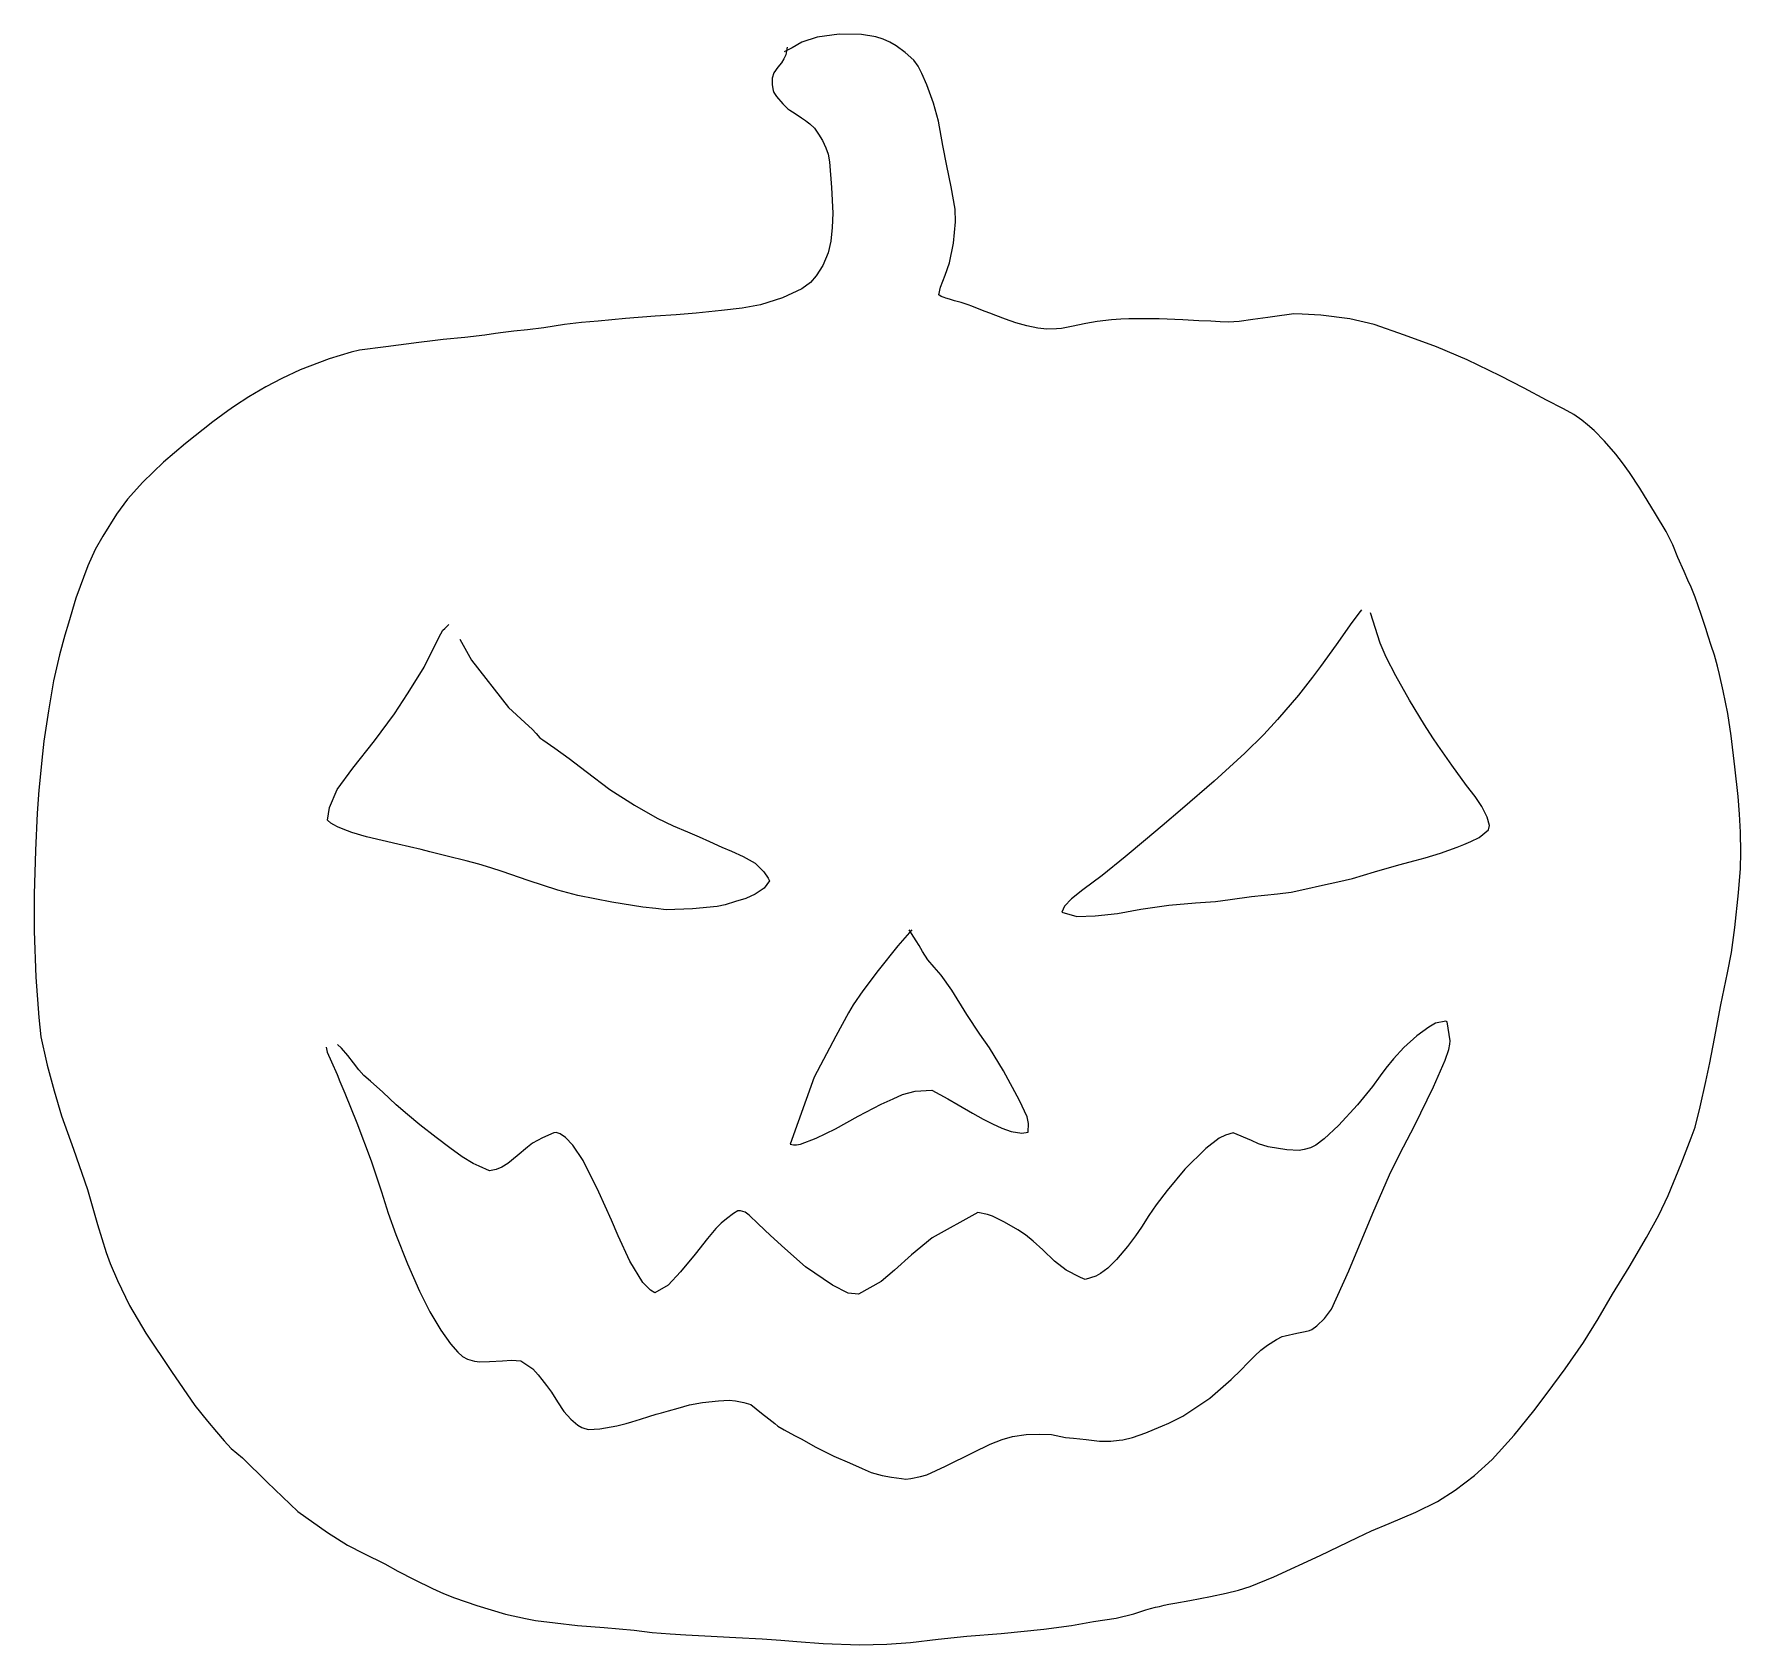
# Model space of a CAD drawing. Extents: x 1.9 to 76.3, y 26.4 to 96.6.
import ezdxf

# ---------------------------------------------------------------- set-up
doc = ezdxf.new("R2010")
doc.units = 0

msp = doc.modelspace()

# ---------------------------------------------------------------- linework, layer by layer
at = {"layer": 'Layer 1'}
for p, q in [((34.7153, 96.0516), (34.6978, 95.885)), ((35.3655, 96.2624), (34.9334, 96.025)), ((36.0265, 96.4771), (35.3655, 96.2624)), ((36.9866, 96.6163), (36.0265, 96.4771)), ((37.9637, 96.5991), (36.9866, 96.6163)), ((38.5862, 96.4997), (37.9637, 96.5991)), ((38.9063, 96.3993), (38.5862, 96.4997)), ((39.197, 96.2677), (38.9063, 96.3993)), ((39.4724, 96.1108), (39.197, 96.2677)), ((39.8647, 95.8215), (39.4724, 96.1108)), ((34.4692, 95.3708), (34.308, 95.177)), ((34.573, 95.5382), (34.4692, 95.3708)), ((34.6546, 95.7098), (34.573, 95.5382)), ((34.9334, 96.025), (34.5951, 95.843)), ((34.6806, 95.8069), (34.6546, 95.7098)), ((34.6978, 95.885), (34.6806, 95.8069)), ((40.2434, 95.4826), (39.8647, 95.8215)), ((40.4337, 95.2131), (40.2434, 95.4826)), ((34.1443, 94.9311), (34.0597, 94.6991)), ((34.0597, 94.6991), (34.0602, 94.4039)), ((34.308, 95.177), (34.1443, 94.9311)), ((40.5954, 94.9046), (40.4337, 95.2131)), ((40.8133, 94.4048), (40.5954, 94.9046)), ((34.0602, 94.4039), (34.1088, 94.1562)), ((34.1088, 94.1562), (34.1418, 94.0737)), ((34.1418, 94.0737), (34.2536, 93.8951)), ((34.2536, 93.8951), (34.5248, 93.5745)), ((41.107, 93.6072), (40.8133, 94.4048)), ((34.5248, 93.5745), (34.746, 93.364)), ((34.746, 93.364), (34.8392, 93.303)), ((34.8392, 93.303), (35.0621, 93.15)), ((35.0621, 93.15), (35.3427, 92.9584)), ((41.3165, 92.8148), (41.107, 93.6072)), ((35.3427, 92.9584), (35.5128, 92.8444)), ((35.5128, 92.8444), (35.5986, 92.7848)), ((35.5986, 92.7848), (35.7132, 92.6979)), ((35.7132, 92.6979), (35.9096, 92.5077)), ((35.9096, 92.5077), (36.0917, 92.2557)), ((41.5106, 91.7508), (41.3165, 92.8148)), ((36.0917, 92.2557), (36.2579, 91.9814)), ((36.2579, 91.9814), (36.4058, 91.6588)), ((36.4058, 91.6588), (36.5063, 91.3856)), ((41.6853, 90.8725), (41.5106, 91.7508)), ((36.5063, 91.3856), (36.5729, 91.0526)), ((36.5729, 91.0526), (36.6604, 89.9259)), ((41.8778, 89.9485), (41.6853, 90.8725)), ((36.6604, 89.9259), (36.7134, 88.7999)), ((42.0502, 88.9748), (41.8778, 89.9485)), ((36.7134, 88.7999), (36.6829, 88.1824)), ((42.0632, 88.4228), (42.0502, 88.9748)), ((36.6829, 88.1824), (36.6203, 87.5908)), ((41.9698, 87.4906), (42.0632, 88.4228)), ((36.6203, 87.5908), (36.5029, 87.0763)), ((41.8005, 86.6366), (41.9698, 87.4906)), ((36.2779, 86.5206), (35.9904, 86.0699)), ((36.5029, 87.0763), (36.2779, 86.5206)), ((41.6088, 86.101), (41.8005, 86.6366)), ((35.7321, 85.7832), (35.3537, 85.5123)), ((35.9904, 86.0699), (35.7321, 85.7832)), ((41.4138, 85.5724), (41.6088, 86.101)), ((34.5222, 85.1171), (33.5593, 84.8078)), ((35.3537, 85.5123), (34.5222, 85.1171)), ((41.332, 85.2492), (41.4138, 85.5724)), ((41.4401, 85.1742), (41.332, 85.2492)), ((41.5654, 85.1307), (41.4401, 85.1742)), ((41.6481, 85.0968), (41.5654, 85.1307)), ((41.805, 85.0497), (41.6481, 85.0968)), ((42.0251, 84.9842), (41.805, 85.0497)), ((42.3042, 84.9114), (42.0251, 84.9842)), ((42.615, 84.8138), (42.3042, 84.9114)), ((27.6606, 84.2084), (26.4758, 84.0969)), ((28.9644, 84.3139), (27.6606, 84.2084)), ((29.8786, 84.3695), (28.9644, 84.3139)), ((30.7509, 84.4393), (29.8786, 84.3695)), ((31.8527, 84.5555), (30.7509, 84.4393)), ((32.7561, 84.6687), (31.8527, 84.5555)), ((33.5593, 84.8078), (32.7561, 84.6687)), ((42.7823, 84.7505), (42.615, 84.8138)), ((43.0222, 84.6481), (42.7823, 84.7505)), ((43.3612, 84.5095), (43.0222, 84.6481)), ((43.5641, 84.4373), (43.3612, 84.5095)), ((43.8274, 84.3467), (43.5641, 84.4373)), ((44.2451, 84.1881), (43.8274, 84.3467)), ((44.6932, 84.0249), (44.2451, 84.1881)), ((48.8648, 84.1539), (48.2461, 84.0757)), ((49.2714, 84.1889), (48.8648, 84.1539)), ((49.6222, 84.1898), (49.2714, 84.1889)), ((50.1164, 84.196), (49.6222, 84.1898)), ((50.9411, 84.1982), (50.1164, 84.196)), ((51.974, 84.1565), (50.9411, 84.1982)), ((52.6714, 84.1076), (51.974, 84.1565)), ((55.0316, 84.1604), (54.4401, 84.0845)), ((55.6926, 84.2572), (55.0316, 84.1604)), ((56.1898, 84.3213), (55.6926, 84.2572)), ((56.5178, 84.371), (56.1898, 84.3213)), ((56.822, 84.4079), (56.5178, 84.371)), ((57.1833, 84.4074), (56.822, 84.4079)), ((58.0023, 84.3546), (57.1833, 84.4074)), ((59.2638, 84.1982), (58.0023, 84.3546)), ((60.3312, 83.9476), (59.2638, 84.1982)), ((21.5366, 83.4834), (20.6558, 83.382)), ((21.9899, 83.5525), (21.5366, 83.4834)), ((22.3319, 83.6022), (21.9899, 83.5525)), ((22.7914, 83.6564), (22.3319, 83.6022)), ((23.3962, 83.7196), (22.7914, 83.6564)), ((24.1015, 83.8079), (23.3962, 83.7196)), ((25.0136, 83.9428), (24.1015, 83.8079)), ((25.7443, 84.0348), (25.0136, 83.9428)), ((26.4758, 84.0969), (25.7443, 84.0348)), ((45.1778, 83.8878), (44.6932, 84.0249)), ((45.6488, 83.7848), (45.1778, 83.8878)), ((46.0516, 83.7441), (45.6488, 83.7848)), ((46.4656, 83.7535), (46.0516, 83.7441)), ((46.6877, 83.7755), (46.4656, 83.7535)), ((47.1223, 83.8661), (46.6877, 83.7755)), ((47.7497, 83.9936), (47.1223, 83.8661)), ((48.2461, 84.0757), (47.7497, 83.9936)), ((53.1972, 84.0901), (52.6714, 84.1076)), ((53.605, 84.0676), (53.1972, 84.0901)), ((53.9752, 84.058), (53.605, 84.0676)), ((54.4401, 84.0845), (53.9752, 84.058)), ((61.6537, 83.4828), (60.3312, 83.9476)), ((63.049, 82.9799), (61.6537, 83.4828)), ((15.7014, 82.74), (14.7441, 82.4482)), ((16.0686, 82.8244), (15.7014, 82.74)), ((17.2074, 82.9802), (16.0686, 82.8244)), ((18.6543, 83.1619), (17.2074, 82.9802)), ((19.2461, 83.2404), (18.6543, 83.1619)), ((19.7149, 83.2923), (19.2461, 83.2404)), ((20.6558, 83.382), (19.7149, 83.2923)), ((64.387, 82.4089), (63.049, 82.9799)), ((13.4767, 81.9752), (12.6737, 81.5922)), ((14.7441, 82.4482), (13.4767, 81.9752)), ((65.8218, 81.7121), (64.387, 82.4089)), ((11.9795, 81.225), (11.2302, 80.7921)), ((12.6737, 81.5922), (11.9795, 81.225)), ((66.8725, 81.1663), (65.8218, 81.7121)), ((67.8411, 80.6504), (66.8725, 81.1663)), ((11.2302, 80.7921), (10.6161, 80.3846)), ((68.5797, 80.2748), (67.8411, 80.6504)), ((9.67316, 79.7022), (8.48162, 78.7607)), ((10.3268, 80.1853), (9.67316, 79.7022)), ((10.6161, 80.3846), (10.3268, 80.1853)), ((69.0355, 80.0264), (68.5797, 80.2748)), ((69.3817, 79.7753), (69.0355, 80.0264)), ((69.6259, 79.5746), (69.3817, 79.7753)), ((69.9168, 79.3181), (69.6259, 79.5746)), ((70.3752, 78.8544), (69.9168, 79.3181)), ((8.48162, 78.7607), (7.51896, 77.9394)), ((70.8645, 78.2879), (70.3752, 78.8544)), ((71.1572, 77.914), (70.8645, 78.2879)), ((7.51896, 77.9394), (6.61387, 77.0699)), ((71.4603, 77.4957), (71.1572, 77.914)), ((71.9119, 76.8162), (71.4603, 77.4957)), ((6.61387, 77.0699), (5.93739, 76.3321)), ((72.5982, 75.6887), (71.9119, 76.8162)), ((5.93739, 76.3321), (5.46608, 75.676)), ((5.46608, 75.676), (4.86805, 74.7099)), ((73.0611, 74.9176), (72.5982, 75.6887)), ((4.86805, 74.7099), (4.53107, 74.1294)), ((73.1658, 74.719), (73.0611, 74.9176)), ((73.3478, 74.3318), (73.1658, 74.719)), ((4.53107, 74.1294), (4.20934, 73.4165)), ((73.5767, 73.7916), (73.3478, 74.3318)), ((73.8408, 73.1693), (73.5767, 73.7916)), ((4.20934, 73.4165), (3.68921, 72.0127)), ((74.013, 72.7903), (73.8408, 73.1693)), ((74.1535, 72.4891), (74.013, 72.7903)), ((74.3302, 72.048), (74.1535, 72.4891)), ((3.68921, 72.0127), (3.36578, 70.9259)), ((59.7763, 71.4985), (59.7094, 71.4305)), ((74.589, 71.295), (74.3302, 72.048)), ((3.36578, 70.9259), (3.21479, 70.3953)), ((19.7818, 70.6843), (19.9678, 70.8593)), ((59.3521, 70.9496), (58.6745, 69.9711)), ((59.7094, 71.4305), (59.3521, 70.9496)), ((60.5849, 70.055), (60.1709, 71.3729)), ((74.7857, 70.6832), (74.589, 71.295)), ((3.21479, 70.3953), (2.98196, 69.5368)), ((19.2839, 69.7942), (19.6079, 70.4616)), ((19.6079, 70.4616), (19.7059, 70.62)), ((19.7059, 70.62), (19.7818, 70.6843)), ((20.4419, 70.2178), (20.9493, 69.3085)), ((60.8521, 69.4431), (60.5849, 70.055)), ((74.889, 70.3465), (74.7857, 70.6832)), ((75.0262, 69.9517), (74.889, 70.3465)), ((2.98196, 69.5368), (2.7178, 68.4096)), ((18.8784, 69.0034), (19.2839, 69.7942)), ((20.9493, 69.3085), (22.5684, 67.2446)), ((58.6745, 69.9711), (57.9865, 69.0277)), ((61.2639, 68.6196), (60.8521, 69.4431)), ((75.1659, 69.5289), (75.0262, 69.9517)), ((75.3053, 69.0387), (75.1659, 69.5289)), ((18.5488, 68.4666), (18.8784, 69.0034)), ((57.6382, 68.5581), (57.0204, 67.7757)), ((57.9865, 69.0277), (57.6382, 68.5581)), ((61.8693, 67.5584), (61.2639, 68.6196)), ((75.3945, 68.6783), (75.3053, 69.0387)), ((75.5556, 67.9739), (75.3945, 68.6783)), ((2.7178, 68.4096), (2.49851, 67.1029)), ((17.5867, 66.9615), (18.1593, 67.8432)), ((18.1593, 67.8432), (18.5488, 68.4666)), ((57.0204, 67.7757), (56.1128, 66.7154)), ((75.7552, 66.9807), (75.5556, 67.9739)), ((2.49851, 67.1029), (2.30011, 65.7728)), ((22.5684, 67.2446), (23.2791, 66.5831)), ((62.5263, 66.4871), (61.8693, 67.5584)), ((16.7262, 65.7824), (17.5867, 66.9615)), ((23.2791, 66.5831), (23.456, 66.4214)), ((23.456, 66.4214), (23.6017, 66.2972)), ((23.6017, 66.2972), (23.7687, 66.1024)), ((56.1128, 66.7154), (55.5069, 66.0691)), ((62.8777, 65.9246), (62.5263, 66.4871)), ((75.8946, 66.0062), (75.7552, 66.9807)), ((2.30011, 65.7728), (2.20613, 64.9374)), ((15.7706, 64.5897), (16.7262, 65.7824)), ((23.7687, 66.1024), (23.9316, 65.9136)), ((23.9316, 65.9136), (24.0625, 65.8298)), ((24.0625, 65.8298), (24.5835, 65.466)), ((55.5069, 66.0691), (54.6833, 65.2563)), ((63.1082, 65.5964), (62.8777, 65.9246)), ((63.7127, 64.721), (63.1082, 65.5964)), ((76.0557, 64.6549), (75.8946, 66.0062)), ((2.20613, 64.9374), (2.15561, 64.3535)), ((24.5835, 65.466), (25.2115, 65.0187)), ((25.2115, 65.0187), (25.95, 64.4529)), ((54.6833, 65.2563), (53.3456, 64.0338)), ((2.15561, 64.3535), (2.08026, 63.6288)), ((15.0946, 63.6708), (15.7706, 64.5897)), ((25.95, 64.4529), (26.9827, 63.668)), ((53.3456, 64.0338), (51.9701, 62.8391)), ((64.3565, 63.8376), (63.7127, 64.721)), ((76.1991, 63.3561), (76.0557, 64.6549)), ((2.08026, 63.6288), (1.99757, 62.63)), ((14.7619, 62.8744), (15.0946, 63.6708)), ((26.9827, 63.668), (28.0605, 62.9749)), ((64.7358, 63.3525), (64.3565, 63.8376)), ((65.0203, 62.9164), (64.7358, 63.3525)), ((76.2677, 62.591), (76.1991, 63.3561)), ((1.99757, 62.63), (1.92617, 60.9996)), ((14.6628, 62.3308), (14.7619, 62.8744)), ((28.0605, 62.9749), (29.046, 62.42)), ((51.9701, 62.8391), (51.0771, 62.0765)), ((65.2506, 62.4556), (65.0203, 62.9164)), ((76.3044, 61.8), (76.2677, 62.591)), ((14.8136, 62.1973), (14.6628, 62.3308)), ((14.942, 62.118), (14.8136, 62.1973)), ((15.1057, 62.0401), (14.942, 62.118)), ((15.3582, 61.9357), (15.1057, 62.0401)), ((15.7232, 61.7907), (15.3582, 61.9357)), ((29.046, 62.42), (29.7437, 62.0796)), ((29.7437, 62.0796), (30.3677, 61.8107)), ((30.3677, 61.8107), (30.8754, 61.601)), ((51.0771, 62.0765), (50.3507, 61.4754)), ((64.9116, 61.5725), (65.3149, 61.9035)), ((65.3491, 62.0901), (65.2506, 62.4556)), ((65.3149, 61.9035), (65.3491, 62.0901)), ((76.321, 60.9152), (76.3044, 61.8)), ((16.3768, 61.6002), (15.7232, 61.7907)), ((17.7362, 61.2835), (16.3768, 61.6002)), ((18.7607, 61.0481), (17.7362, 61.2835)), ((30.8754, 61.601), (31.3371, 61.3941)), ((31.3371, 61.3941), (31.8631, 61.1525)), ((31.8631, 61.1525), (32.2949, 60.9694)), ((50.3507, 61.4754), (49.4636, 60.7205)), ((63.216, 60.8887), (63.9402, 61.1472)), ((63.9402, 61.1472), (64.2295, 61.2612)), ((64.2295, 61.2612), (64.5481, 61.3967)), ((64.5481, 61.3967), (64.9116, 61.5725)), ((1.92617, 60.9996), (1.87198, 59.0999)), ((19.1392, 60.9462), (18.7607, 61.0481)), ((19.8845, 60.7577), (19.1392, 60.9462)), ((20.7174, 60.5514), (19.8845, 60.7577)), ((21.268, 60.4078), (20.7174, 60.5514)), ((21.7921, 60.2489), (21.268, 60.4078)), ((32.2949, 60.9694), (32.8024, 60.743)), ((32.8024, 60.743), (33.3296, 60.4461)), ((33.3296, 60.4461), (33.7007, 60.0685)), ((49.4636, 60.7205), (48.4649, 59.9181)), ((60.3467, 60.0677), (61.4008, 60.3753)), ((61.4008, 60.3753), (62.1171, 60.565)), ((62.1171, 60.565), (62.5562, 60.6779)), ((62.5562, 60.6779), (63.216, 60.8887)), ((76.2987, 60.2232), (76.321, 60.9152)), ((22.2919, 60.081), (21.7921, 60.2489)), ((23.4199, 59.698), (22.2919, 60.081)), ((24.7187, 59.2721), (23.4199, 59.698)), ((33.7007, 60.0685), (33.8946, 59.8013)), ((33.9519, 59.6748), (33.7233, 59.3675)), ((33.8946, 59.8013), (33.9519, 59.6748)), ((48.4649, 59.9181), (47.6145, 59.282)), ((58.0692, 59.4984), (58.7448, 59.6438)), ((58.7448, 59.6438), (59.3789, 59.788)), ((59.3789, 59.788), (60.3467, 60.0677)), ((76.2141, 59.1578), (76.2987, 60.2232)), ((1.87198, 59.0999), (1.87283, 57.4879)), ((25.5854, 59.0446), (24.7187, 59.2721)), ((27.075, 58.7537), (25.5854, 59.0446)), ((32.9144, 58.9114), (32.4637, 58.774)), ((33.331, 59.0977), (32.9144, 58.9114)), ((33.7233, 59.3675), (33.331, 59.0977)), ((47.1189, 58.8922), (46.8189, 58.5747)), ((47.6145, 59.282), (47.1189, 58.8922)), ((53.4001, 58.783), (54.0489, 58.8694)), ((54.0489, 58.8694), (54.9718, 58.9969)), ((54.9718, 58.9969), (56.1083, 59.118)), ((56.1083, 59.118), (56.706, 59.1877)), ((56.706, 59.1877), (57.2942, 59.3156)), ((57.2942, 59.3156), (58.0692, 59.4984)), ((76.0611, 57.6375), (76.2141, 59.1578)), ((28.4175, 58.5361), (27.075, 58.7537)), ((28.9882, 58.4681), (28.4175, 58.5361)), ((29.4374, 58.4215), (28.9882, 58.4681)), ((30.5844, 58.4585), (29.4374, 58.4215)), ((31.6628, 58.5564), (30.5844, 58.4585)), ((32.0093, 58.6385), (31.6628, 58.5564)), ((32.4637, 58.774), (32.0093, 58.6385)), ((46.8189, 58.5747), (46.7007, 58.3125)), ((46.7007, 58.3125), (47.3614, 58.1274)), ((47.3614, 58.1274), (48.1553, 58.1474)), ((48.1553, 58.1474), (49.1227, 58.2592)), ((49.1227, 58.2592), (50.1429, 58.4435)), ((50.1429, 58.4435), (51.3706, 58.6224)), ((51.3706, 58.6224), (52.5345, 58.7212)), ((52.5345, 58.7212), (53.4001, 58.783)), ((1.87283, 57.4879), (1.94818, 55.485)), ((40.1636, 57.5393), (39.541, 56.8399)), ((40.2437, 57.222), (40.0436, 57.5449)), ((75.9107, 56.5515), (76.0611, 57.6375)), ((39.541, 56.8399), (38.6828, 55.768)), ((40.3484, 57.0685), (40.2437, 57.222)), ((40.4729, 56.865), (40.3484, 57.0685)), ((40.6211, 56.6037), (40.4729, 56.865)), ((40.8578, 56.2396), (40.6211, 56.6037)), ((41.1257, 55.9159), (40.8578, 56.2396)), ((41.4415, 55.564), (41.1257, 55.9159)), ((75.7326, 55.6704), (75.9107, 56.5515)), ((1.94818, 55.485), (2.07264, 53.7183)), ((38.6828, 55.768), (38.0255, 54.8804)), ((41.8961, 54.9118), (41.4415, 55.564)), ((75.4489, 54.2638), (75.7326, 55.6704)), ((38.0255, 54.8804), (37.6041, 54.2638)), ((42.5625, 53.8447), (41.8961, 54.9118)), ((2.07264, 53.7183), (2.17113, 52.8815)), ((37.3947, 53.9288), (36.8421, 52.9009)), ((37.6041, 54.2638), (37.3947, 53.9288)), ((43.1232, 52.9898), (42.5625, 53.8447)), ((75.1712, 52.8047), (75.4489, 54.2638)), ((2.17113, 52.8815), (2.25185, 52.4855)), ((36.8421, 52.9009), (35.9037, 51.1136)), ((43.5398, 52.3932), (43.1232, 52.9898)), ((62.1814, 52.9136), (61.6232, 52.4133)), ((62.7131, 53.2992), (62.1814, 52.9136)), ((63.0032, 53.4665), (62.7131, 53.2992)), ((63.4494, 53.5515), (63.0032, 53.4665)), ((63.505, 53.532), (63.4494, 53.5515)), ((63.6405, 52.696), (63.505, 53.532)), ((2.25185, 52.4855), (2.32523, 52.1689)), ((2.32523, 52.1689), (2.44461, 51.6411)), ((14.6041, 52.4186), (14.6549, 52.2005)), ((14.6549, 52.2005), (14.8378, 51.7864)), ((15.2758, 52.3867), (15.1073, 52.5473)), ((15.5538, 52.0625), (15.2758, 52.3867)), ((44.1607, 51.3961), (43.5398, 52.3932)), ((61.6232, 52.4133), (61.164, 51.9166)), ((63.4252, 51.861), (63.5857, 52.3292)), ((63.5857, 52.3292), (63.6284, 52.5561)), ((63.6284, 52.5561), (63.6405, 52.696)), ((74.9706, 51.7379), (75.1712, 52.8047)), ((2.44461, 51.6411), (2.74941, 50.5122)), ((14.8378, 51.7864), (15.087, 51.2353)), ((15.8039, 51.7365), (15.5538, 52.0625)), ((16.037, 51.441), (15.8039, 51.7365)), ((16.2532, 51.191), (16.037, 51.441)), ((44.8485, 50.1038), (44.1607, 51.3961)), ((60.8377, 51.5124), (60.5891, 51.1689)), ((61.164, 51.9166), (60.8377, 51.5124)), ((62.9118, 50.6962), (63.4252, 51.861)), ((74.7933, 50.9296), (74.9706, 51.7379)), ((15.087, 51.2353), (15.212, 50.9327)), ((15.212, 50.9327), (15.4189, 50.4199)), ((16.5481, 50.948), (16.2532, 51.191)), ((17.0753, 50.4566), (16.5481, 50.948)), ((35.9037, 51.1136), (34.8522, 48.1935)), ((60.253, 50.7024), (59.5988, 49.91)), ((60.5891, 51.1689), (60.253, 50.7024)), ((62.0835, 48.9953), (62.9118, 50.6962)), ((74.541, 49.827), (74.7933, 50.9296)), ((2.74941, 50.5122), (3.06578, 49.4316)), ((15.4189, 50.4199), (15.9486, 49.1231)), ((17.6713, 49.9105), (17.0753, 50.4566)), ((18.161, 49.4892), (17.6713, 49.9105)), ((37.8152, 49.4147), (38.8177, 49.9342)), ((38.8177, 49.9342), (39.342, 50.1772)), ((39.342, 50.1772), (39.7566, 50.3525)), ((39.7566, 50.3525), (40.3005, 50.506)), ((40.3005, 50.506), (41.0308, 50.5421)), ((41.0308, 50.5421), (41.7231, 50.1772)), ((41.7231, 50.1772), (42.1795, 49.9088)), ((42.1795, 49.9088), (42.8052, 49.5493)), ((45.1818, 49.3909), (44.8485, 50.1038)), ((59.5988, 49.91), (58.7665, 49.0083)), ((3.06578, 49.4316), (3.58648, 47.9717)), ((18.6944, 49.0348), (18.161, 49.4892)), ((36.824, 48.8609), (37.8152, 49.4147)), ((42.8052, 49.5493), (43.2641, 49.2857)), ((43.2641, 49.2857), (43.6736, 49.0768)), ((45.2464, 49.0983), (45.1818, 49.3909)), ((74.3209, 48.9371), (74.541, 49.827)), ((15.9486, 49.1231), (16.5786, 47.4625)), ((19.4138, 48.4864), (18.6944, 49.0348)), ((20.0056, 48.0332), (19.4138, 48.4864)), ((24.0538, 48.467), (23.6177, 48.2434)), ((24.5389, 48.6905), (24.0538, 48.467)), ((24.6479, 48.6981), (24.5389, 48.6905)), ((24.813, 48.6391), (24.6479, 48.6981)), ((25.0568, 48.4892), (24.813, 48.6391)), ((25.3749, 48.1463), (25.0568, 48.4892)), ((35.3017, 48.1997), (35.9904, 48.4551)), ((35.9904, 48.4551), (36.824, 48.8609)), ((43.6736, 49.0768), (44.0907, 48.8869)), ((44.0907, 48.8869), (44.496, 48.7517)), ((44.496, 48.7517), (44.9546, 48.6772)), ((44.9546, 48.6772), (45.2312, 48.7091)), ((45.2312, 48.7091), (45.2464, 49.0983)), ((53.5598, 48.4551), (52.9861, 48.0069)), ((53.8344, 48.579), (53.5598, 48.4551)), ((54.1765, 48.6927), (53.8344, 48.579)), ((54.98, 48.351), (54.1765, 48.6927)), ((58.1437, 48.4286), (57.7756, 48.1545)), ((58.7665, 49.0083), (58.1437, 48.4286)), ((61.4505, 47.7659), (62.0835, 48.9953)), ((73.7209, 47.3276), (74.1572, 48.4664)), ((74.1572, 48.4664), (74.3209, 48.9371)), ((3.58648, 47.9717), (4.1941, 46.2207)), ((20.5364, 47.642), (20.0056, 48.0332)), ((22.9466, 47.6818), (22.5326, 47.3502)), ((23.3968, 48.0617), (22.9466, 47.6818)), ((23.6177, 48.2434), (23.3968, 48.0617)), ((25.8194, 47.4854), (25.3749, 48.1463)), ((34.8522, 48.1935), (35.0009, 48.165)), ((35.0009, 48.165), (35.1273, 48.1616)), ((35.1273, 48.1616), (35.3017, 48.1997)), ((52.9861, 48.0069), (52.0728, 47.1055)), ((55.276, 48.2124), (54.98, 48.351)), ((55.707, 48.0766), (55.276, 48.2124)), ((56.5189, 47.9499), (55.707, 48.0766)), ((57.0475, 47.918), (56.5189, 47.9499)), ((57.2767, 47.9618), (57.0475, 47.918)), ((57.5541, 48.0312), (57.2767, 47.9618)), ((57.7756, 48.1545), (57.5541, 48.0312)), ((60.9885, 46.8504), (61.4505, 47.7659)), ((16.5786, 47.4625), (17.0183, 46.1189)), ((21.0298, 47.3462), (20.5364, 47.642)), ((21.2891, 47.2263), (21.0298, 47.3462)), ((21.7353, 47.0265), (21.2891, 47.2263)), ((22.0195, 47.0911), (21.7353, 47.0265)), ((22.2676, 47.1899), (22.0195, 47.0911)), ((22.5326, 47.3502), (22.2676, 47.1899)), ((26.508, 46.1039), (25.8194, 47.4854)), ((52.0728, 47.1055), (51.2964, 46.1731)), ((73.1553, 45.956), (73.7209, 47.3276)), ((4.1941, 46.2207), (4.63973, 44.69)), ((51.2964, 46.1731), (50.8146, 45.5476)), ((60.262, 45.181), (60.9885, 46.8504)), ((17.0183, 46.1189), (17.309, 45.1844)), ((27.0609, 44.8726), (26.508, 46.1039)), ((50.8146, 45.5476), (50.5, 45.0814)), ((72.7453, 45.0916), (73.1553, 45.956)), ((4.63973, 44.69), (5.01142, 43.4612)), ((17.309, 45.1844), (17.6437, 44.2466)), ((27.3473, 44.1882), (27.0609, 44.8726)), ((31.8383, 44.743), (31.6134, 44.515)), ((32.0706, 44.9392), (31.8383, 44.743)), ((32.3833, 45.1641), (32.0706, 44.9392)), ((32.5684, 45.2781), (32.3833, 45.1641)), ((32.6892, 45.2829), (32.5684, 45.2781)), ((32.882, 45.2293), (32.6892, 45.2829)), ((33.0682, 45.0907), (32.882, 45.2293)), ((33.456, 44.7148), (33.0682, 45.0907)), ((33.9922, 44.2023), (33.456, 44.7148)), ((43.0417, 45.2115), (41.0438, 44.1075)), ((43.4596, 45.1204), (43.0417, 45.2115)), ((43.6719, 45.0461), (43.4596, 45.1204)), ((44.1996, 44.7854), (43.6719, 45.0461)), ((44.7819, 44.4512), (44.1996, 44.7854)), ((50.5, 45.0814), (50.1796, 44.5774)), ((59.2229, 42.6687), (60.262, 45.181)), ((72.2059, 44.1176), (72.7453, 45.0916)), ((17.6437, 44.2466), (18.1579, 42.9676)), ((27.8612, 43.0864), (27.3473, 44.1882)), ((31.2408, 44.0716), (30.7001, 43.3957)), ((31.6134, 44.515), (31.2408, 44.0716)), ((34.6176, 43.635), (33.9922, 44.2023)), ((41.0438, 44.1075), (40.1497, 43.3692)), ((45.1217, 44.2328), (44.7819, 44.4512)), ((45.4558, 43.9604), (45.1217, 44.2328)), ((45.8653, 43.5803), (45.4558, 43.9604)), ((49.9183, 44.1887), (49.5647, 43.7279)), ((50.1796, 44.5774), (49.9183, 44.1887)), ((71.4501, 42.8293), (72.2059, 44.1176)), ((5.01142, 43.4612), (5.18865, 42.9823)), ((30.7001, 43.3957), (30.0665, 42.6241)), ((35.5255, 42.842), (34.6176, 43.635)), ((40.1497, 43.3692), (39.3976, 42.6907)), ((46.3744, 43.0946), (45.8653, 43.5803)), ((49.5647, 43.7279), (49.0841, 43.1586)), ((5.18865, 42.9823), (5.50276, 42.2524)), ((18.1579, 42.9676), (18.6758, 41.7865)), ((28.4214, 42.1514), (27.8612, 43.0864)), ((30.0665, 42.6241), (29.5295, 42.0456)), ((36.7027, 42.0427), (35.5255, 42.842)), ((39.3976, 42.6907), (38.8216, 42.2047)), ((46.894, 42.693), (46.3744, 43.0946)), ((47.1172, 42.5739), (46.894, 42.693)), ((47.2519, 42.5044), (47.1172, 42.5739)), ((47.5124, 42.3822), (47.2519, 42.5044)), ((48.3853, 42.5575), (48.1792, 42.4302)), ((48.7042, 42.7822), (48.3853, 42.5575)), ((49.0841, 43.1586), (48.7042, 42.7822)), ((58.4693, 41.0008), (59.2229, 42.6687)), ((70.7262, 41.6482), (71.4501, 42.8293)), ((5.50276, 42.2524), (6.02544, 41.1577)), ((18.6758, 41.7865), (19.1327, 40.8856)), ((28.7548, 41.8234), (28.4214, 42.1514)), ((28.9413, 41.7055), (28.7548, 41.8234)), ((29.5295, 42.0456), (28.9413, 41.7055)), ((37.3814, 41.6885), (36.7027, 42.0427)), ((38.8216, 42.2047), (37.8338, 41.6448)), ((47.7252, 42.2902), (47.5124, 42.3822)), ((48.1792, 42.4302), (47.7252, 42.2902)), ((6.02544, 41.1577), (6.74906, 39.9515)), ((37.8338, 41.6448), (37.3814, 41.6885)), ((58.1586, 40.582), (58.4693, 41.0008)), ((70.0955, 40.5803), (70.7262, 41.6482)), ((19.1327, 40.8856), (19.615, 40.0827)), ((57.6094, 40.1109), (57.8315, 40.2749)), ((57.8315, 40.2749), (58.1586, 40.582)), ((69.4596, 39.5465), (70.0955, 40.5803)), ((6.74906, 39.9515), (7.86327, 38.2804)), ((19.615, 40.0827), (20.0397, 39.4892)), ((20.0397, 39.4892), (20.3584, 39.1212)), ((55.668, 39.4217), (56.0623, 39.6687)), ((56.0623, 39.6687), (56.3185, 39.8061)), ((56.3185, 39.8061), (56.4475, 39.8346)), ((56.4475, 39.8346), (56.9532, 39.9523)), ((56.9532, 39.9523), (57.3117, 40.0226)), ((57.3117, 40.0226), (57.5008, 40.0689)), ((57.5008, 40.0689), (57.6094, 40.1109)), ((68.6502, 38.3851), (69.4596, 39.5465)), ((20.3584, 39.1212), (20.5576, 38.9267)), ((20.5576, 38.9267), (20.7775, 38.8096)), ((20.7775, 38.8096), (21.0831, 38.7286)), ((21.0831, 38.7286), (21.3199, 38.697)), ((21.7283, 38.7097), (22.3012, 38.7481)), ((22.3012, 38.7481), (22.6963, 38.769)), ((22.6963, 38.769), (23.0987, 38.7362)), ((23.0987, 38.7362), (23.6248, 38.3877)), ((54.7999, 38.6366), (55.1208, 38.9612)), ((55.1208, 38.9612), (55.3782, 39.2041)), ((55.3782, 39.2041), (55.668, 39.4217)), ((7.86327, 38.2804), (8.88604, 36.7982)), ((21.3199, 38.697), (21.7283, 38.7097)), ((23.6248, 38.3877), (23.8574, 38.1309)), ((23.8574, 38.1309), (24.0134, 37.9285)), ((54.0819, 37.9195), (54.5225, 38.3496)), ((54.5225, 38.3496), (54.7999, 38.6366)), ((67.8741, 37.324), (68.6502, 38.3851)), ((24.0134, 37.9285), (24.2146, 37.6703)), ((24.2146, 37.6703), (24.4331, 37.3759)), ((24.4331, 37.3759), (24.7004, 36.9574)), ((53.152, 37.1123), (54.0819, 37.9195)), ((67.2848, 36.5558), (67.8741, 37.324)), ((8.88604, 36.7982), (9.43073, 36.1073)), ((24.7004, 36.9574), (24.9761, 36.5369)), ((24.9761, 36.5369), (25.2902, 36.1914)), ((29.2311, 36.4731), (29.5374, 36.5637)), ((29.5374, 36.5637), (29.9613, 36.6825)), ((29.9613, 36.6825), (30.4633, 36.8188)), ((30.4633, 36.8188), (31.0244, 36.9283)), ((31.0244, 36.9283), (31.7215, 36.9907)), ((31.7215, 36.9907), (32.1959, 37.0178)), ((32.1959, 37.0178), (32.4637, 36.9915)), ((32.4637, 36.9915), (32.8289, 36.9294)), ((32.8289, 36.9294), (33.1391, 36.8338)), ((33.1391, 36.8338), (33.6067, 36.4536)), ((51.9833, 36.3283), (53.152, 37.1123)), ((66.4257, 35.5039), (67.2848, 36.5558)), ((9.43073, 36.1073), (9.83318, 35.6453)), ((25.2902, 36.1914), (25.5829, 35.9357)), ((25.5829, 35.9357), (25.7683, 35.8395)), ((25.7683, 35.8395), (25.8882, 35.7862)), ((25.8882, 35.7862), (26.0491, 35.7526)), ((26.0491, 35.7526), (26.5483, 35.7757)), ((26.5483, 35.7757), (27.2832, 35.9072)), ((27.2832, 35.9072), (27.6995, 36.0035)), ((27.6995, 36.0035), (27.9493, 36.0751)), ((27.9493, 36.0751), (28.3213, 36.1945)), ((28.3213, 36.1945), (28.6876, 36.3136)), ((28.6876, 36.3136), (29.011, 36.4085)), ((29.011, 36.4085), (29.2311, 36.4731)), ((33.6067, 36.4536), (33.9163, 36.2072)), ((33.9163, 36.2072), (34.1816, 36.0029)), ((34.1816, 36.0029), (34.3176, 35.8971)), ((34.3176, 35.8971), (34.5951, 35.7258)), ((50.3693, 35.599), (50.7438, 35.7554)), ((50.7438, 35.7554), (51.0988, 35.9064)), ((51.0988, 35.9064), (51.3678, 36.0187)), ((51.3678, 36.0187), (51.9833, 36.3283)), ((9.83318, 35.6453), (10.1622, 35.2539)), ((10.1622, 35.2539), (10.4724, 34.9203)), ((34.5951, 35.7258), (35.0393, 35.4794)), ((35.0393, 35.4794), (35.3607, 35.3196)), ((35.3607, 35.3196), (35.9472, 34.9965)), ((35.9472, 34.9965), (36.7605, 34.5788)), ((42.832, 34.7481), (43.57, 35.0987)), ((43.57, 35.0987), (44.0944, 35.3021)), ((44.0944, 35.3021), (44.5507, 35.4354)), ((44.5507, 35.4354), (45.1519, 35.5223)), ((45.1519, 35.5223), (45.7118, 35.5446)), ((45.7118, 35.5446), (46.2539, 35.5302)), ((46.2539, 35.5302), (46.8604, 35.4012)), ((46.8604, 35.4012), (47.2121, 35.3645)), ((47.2121, 35.3645), (47.757, 35.303)), ((47.757, 35.303), (48.346, 35.2344)), ((48.346, 35.2344), (48.8422, 35.2341)), ((48.8422, 35.2341), (49.1952, 35.2762)), ((49.1952, 35.2762), (49.3589, 35.3016)), ((49.3589, 35.3016), (49.7809, 35.4029)), ((49.7809, 35.4029), (50.3693, 35.599)), ((65.4682, 34.4309), (66.4257, 35.5039)), ((10.4724, 34.9203), (10.9612, 34.504)), ((10.9612, 34.504), (12.0342, 33.4536)), ((36.7605, 34.5788), (37.4317, 34.2873)), ((37.4317, 34.2873), (37.9876, 34.0437)), ((41.628, 34.1439), (42.832, 34.7481)), ((64.7036, 33.7364), (65.4682, 34.4309)), ((37.9876, 34.0437), (38.3856, 33.8766)), ((38.3856, 33.8766), (38.8673, 33.7454)), ((38.8673, 33.7454), (39.2768, 33.6619)), ((39.2768, 33.6619), (39.7021, 33.6012)), ((39.7021, 33.6012), (39.8974, 33.5744)), ((39.8974, 33.5744), (40.1153, 33.6085)), ((40.1153, 33.6085), (40.537, 33.7011)), ((40.537, 33.7011), (40.8183, 33.7618)), ((40.8183, 33.7618), (41.628, 34.1439)), ((63.8654, 33.1014), (64.7036, 33.7364)), ((12.0342, 33.4536), (13.3742, 32.1627)), ((63.0865, 32.6016), (63.8654, 33.1014)), ((13.3742, 32.1627), (14.6753, 31.2573)), ((60.9786, 31.6395), (62.1385, 32.1322)), ((62.1385, 32.1322), (63.0865, 32.6016)), ((59.5982, 31.0287), (60.214, 31.3186)), ((60.214, 31.3186), (60.9786, 31.6395)), ((14.6753, 31.2573), (15.5451, 30.6977)), ((15.5451, 30.6977), (16.254, 30.3373)), ((57.9712, 30.2521), (59.5982, 31.0287)), ((16.254, 30.3373), (17.1707, 29.8801)), ((17.1707, 29.8801), (17.7391, 29.5598)), ((55.9533, 29.3213), (57.9712, 30.2521)), ((17.7391, 29.5598), (18.4505, 29.1994)), ((18.4505, 29.1994), (19.2419, 28.8147)), ((54.9139, 28.9016), (55.9533, 29.3213)), ((19.2419, 28.8147), (19.7265, 28.592)), ((19.7265, 28.592), (20.213, 28.4013)), ((20.213, 28.4013), (21.185, 28.0648)), ((52.2777, 28.281), (53.1822, 28.4543)), ((53.1822, 28.4543), (53.8731, 28.607)), ((53.8731, 28.607), (54.402, 28.7433)), ((54.402, 28.7433), (54.9139, 28.9016)), ((21.185, 28.0648), (22.4293, 27.6917)), ((22.4293, 27.6917), (23.3005, 27.4933)), ((49.0654, 27.517), (49.8452, 27.7095)), ((49.8452, 27.7095), (50.3648, 27.8851)), ((50.3648, 27.8851), (50.5652, 27.9378)), ((50.5652, 27.9378), (50.7878, 27.9912)), ((50.7878, 27.9912), (50.9577, 28.0287)), ((50.9577, 28.0287), (51.1598, 28.0784)), ((51.1598, 28.0784), (51.3695, 28.1323)), ((51.3695, 28.1323), (51.6297, 28.176)), ((51.6297, 28.176), (52.2777, 28.281)), ((23.3005, 27.4933), (23.7383, 27.4202)), ((23.7383, 27.4202), (24.6013, 27.3127)), ((24.6013, 27.3127), (25.5764, 27.2015)), ((25.5764, 27.2015), (26.7304, 27.1087)), ((26.7304, 27.1087), (28.0472, 26.9856)), ((28.0472, 26.9856), (28.8321, 26.8933)), ((28.8321, 26.8933), (29.6133, 26.8355)), ((29.6133, 26.8355), (30.3061, 26.7881)), ((42.5642, 26.7271), (44.0611, 26.8504)), ((44.0611, 26.8504), (45.9184, 27.0342)), ((45.9184, 27.0342), (47.1249, 27.1984)), ((47.1249, 27.1984), (48.0853, 27.3726)), ((48.0853, 27.3726), (49.0654, 27.517)), ((30.3061, 26.7881), (31.1249, 26.7387)), ((31.1249, 26.7387), (32.4843, 26.667)), ((32.4843, 26.667), (33.6231, 26.6103)), ((33.6231, 26.6103), (34.4446, 26.5581)), ((34.4446, 26.5581), (35.142, 26.503)), ((35.142, 26.503), (36.2839, 26.415)), ((36.2839, 26.415), (37.8798, 26.3503)), ((37.8798, 26.3503), (39.0674, 26.3825)), ((39.0674, 26.3825), (40.1026, 26.4587)), ((40.1026, 26.4587), (41.3117, 26.5987)), ((41.3117, 26.5987), (42.5642, 26.7271))]:
    msp.add_line(p, q, dxfattribs=at)

doc.saveas('drawing.dxf')
